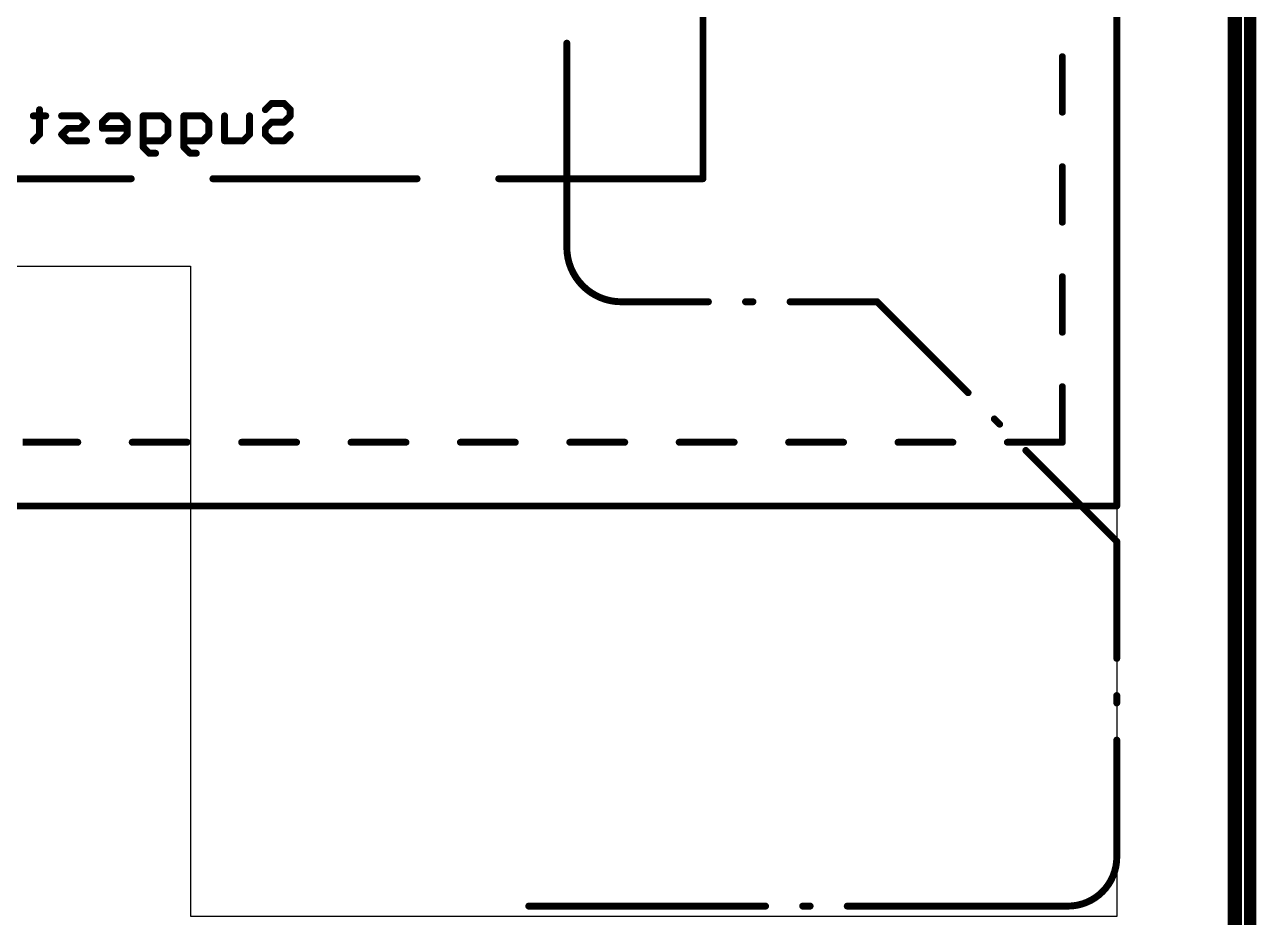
# Model space of a CAD drawing. Extents: x -0.1 to 56.3, y -0.6 to 85.1.
# Drawn here: x 33.66 to 56.28, y 8.11 to 24.5 of the extents above; entities that cross this region are included whole.
import ezdxf

# ---------------------------------------------------------------- set-up
doc = ezdxf.new("R2010")
doc.units = 0
for name, color, linetype in [('1', 12, 'CONTINUOUS'), ('20', 53, 'CONTINUOUS'), ('22', 6, 'CONTINUOUS'), ('52', 253, 'CONTINUOUS')]:
    doc.layers.add(name, color=color, linetype=linetype)

msp = doc.modelspace()

# ---------------------------------------------------------------- linework, layer by layer
at = {"layer": '1', "const_width": 0.254}
msp.add_lwpolyline([(55.88, 84.963), (55.88, 0)], dxfattribs=at)
at = {"layer": '20'}
for p, q in [((56.007, 3.048), (56.007, 81.915)), ((53.721, 8.128), (53.721, 27.94)), ((16.256, 20.066), (36.703, 20.066)), ((36.703, 20.066), (36.703, 8.128)), ((36.703, 8.128), (53.721, 8.128))]:
    msp.add_line(p, q, dxfattribs=at)
at = {"layer": '22', "const_width": 0.127}
msp.add_lwpolyline([(56.215, 7.812), (56.215, 77.212)], dxfattribs=at)
at = {"layer": '52', "const_width": 0.127}
for points in [[(55.88, 0), (55.88, 84.9122)], [(56.115, 7.912), (56.115, 77.112)], [(53.715, 15.662), (53.715, 75.012)], [(46.115, 21.672), (46.115, 28.212)], [(43.615, 20.412), (43.615, 24.162)], [(52.715, 22.8941), (52.715, 23.9148)], [(38.0781, 22.9411), (38.1925, 23.0555)], [(38.1925, 23.0555), (38.4213, 23.0555)], [(38.4213, 23.0555), (38.5357, 22.9411)], [(34.0452, 22.8267), (33.8164, 22.8267)], [(33.9308, 22.9411), (33.9308, 22.4835)], [(34.6792, 22.8267), (34.336, 22.8267)], [(34.7936, 22.7123), (34.6792, 22.8267)], [(35.1988, 22.8267), (35.0844, 22.7123)], [(35.4276, 22.8267), (35.1988, 22.8267)], [(35.542, 22.7123), (35.4276, 22.8267)], [(35.8328, 22.2547), (35.8328, 22.8267)], [(35.8328, 22.8267), (36.176, 22.8267)], [(36.176, 22.8267), (36.2904, 22.7123)], [(36.5812, 22.2547), (36.5812, 22.8267)], [(36.5812, 22.8267), (36.9244, 22.8267)], [(36.9244, 22.8267), (37.0388, 22.7123)], [(37.3297, 22.3691), (37.3297, 22.8267)], [(37.7872, 22.8267), (37.7872, 22.4835)], [(38.5357, 22.8267), (38.4213, 22.7123)], [(38.5357, 22.9411), (38.5357, 22.8267)], [(34.336, 22.4835), (34.4504, 22.5979)], [(34.4504, 22.5979), (34.6792, 22.5979)], [(34.6792, 22.5979), (34.7936, 22.7123)], [(35.0844, 22.7123), (35.0844, 22.5979)], [(35.0844, 22.5979), (35.542, 22.5979)], [(35.542, 22.4835), (35.542, 22.7123)], [(36.2904, 22.7123), (36.2904, 22.4835)], [(37.0388, 22.7123), (37.0388, 22.4835)], [(38.1925, 22.7123), (38.0781, 22.5979)], [(38.0781, 22.5979), (38.0781, 22.4835)], [(38.4213, 22.7123), (38.1925, 22.7123)], [(33.9308, 22.4835), (33.8164, 22.3691)], [(34.4504, 22.3691), (34.336, 22.4835)], [(34.7936, 22.3691), (34.4504, 22.3691)], [(35.1988, 22.3691), (35.4276, 22.3691)], [(35.4276, 22.3691), (35.542, 22.4835)], [(36.176, 22.3691), (35.8328, 22.3691)], [(36.2904, 22.4835), (36.176, 22.3691)], [(36.9244, 22.3691), (36.5812, 22.3691)], [(37.0388, 22.4835), (36.9244, 22.3691)], [(37.6728, 22.3691), (37.3297, 22.3691)], [(37.7872, 22.4835), (37.6728, 22.3691)], [(38.0781, 22.4835), (38.1925, 22.3691)], [(38.1925, 22.3691), (38.4213, 22.3691)], [(38.4213, 22.3691), (38.5357, 22.4835)], [(35.9472, 22.1403), (35.8328, 22.2547)], [(36.0616, 22.1403), (35.9472, 22.1403)], [(36.6956, 22.1403), (36.5812, 22.2547)], [(36.81, 22.1403), (36.6956, 22.1403)], [(52.715, 20.8734), (52.715, 21.8941)], [(31.865, 21.672), (35.615, 21.672)], [(37.115, 21.672), (40.865, 21.672)], [(42.365, 21.672), (46.115, 21.672)], [(52.715, 18.8527), (52.715, 19.8734)], [(46.215, 19.412), (44.615, 19.412)], [(47.0337, 19.412), (46.8964, 19.412)], [(49.315, 19.412), (47.715, 19.412)], [(50.9847, 17.7423), (49.315, 19.412)], [(52.715, 16.832), (52.715, 17.8527)], [(51.5635, 17.1635), (51.4665, 17.2605)], [(33.6241, 16.832), (34.6332, 16.832)], [(35.6332, 16.832), (36.6423, 16.832)], [(37.6423, 16.832), (38.6514, 16.832)], [(39.6514, 16.832), (40.6605, 16.832)], [(41.6605, 16.832), (42.6695, 16.832)], [(43.6695, 16.832), (44.6786, 16.832)], [(45.6786, 16.832), (46.6877, 16.832)], [(47.6877, 16.832), (48.6968, 16.832)], [(49.6968, 16.832), (50.7059, 16.832)], [(51.7059, 16.832), (52.715, 16.832)], [(53.715, 15.012), (52.0453, 16.6817)], [(8.515, 15.662), (53.715, 15.662)], [(53.715, 12.862), (53.715, 15.012)], [(53.715, 12.0434), (53.715, 12.1806)], [(53.715, 9.212), (53.715, 11.362)], [(42.915, 8.312), (43.215, 8.312)], [(43.215, 8.312), (47.265, 8.312)], [(47.9464, 8.312), (48.0837, 8.312)], [(48.765, 8.312), (52.815, 8.312)]]:
    msp.add_lwpolyline(points, dxfattribs=at)
at = {"layer": '52'}
for points, const_width in [([(43.6468, 24.162, 1), (43.5832, 24.162)], 0.0635), ([(52.7468, 23.9148, 1), (52.6833, 23.9148)], 0.0635), ([(38.1925, 23.0872, 1), (38.1925, 23.0237)], 0.0635), ([(38.2149, 23.033, 1), (38.17, 23.0779)], 0.0635), ([(38.4437, 23.0779, 1), (38.3988, 23.033)], 0.0635), ([(38.4213, 23.0237, 1), (38.4213, 23.0872)], 0.0635), ([(33.8164, 22.8584, 1), (33.8164, 22.7949)], 0.0635), ([(33.9625, 22.9411, 1), (33.899, 22.9411)], 0.0635), ([(34.0452, 22.7949, 1), (34.0452, 22.8584)], 0.0635), ([(34.336, 22.8584, 1), (34.336, 22.7949)], 0.0635), ([(34.7016, 22.8491, 1), (34.6567, 22.8042)], 0.0635), ([(34.6792, 22.7949, 1), (34.6792, 22.8584)], 0.0635), ([(35.1988, 22.8584, 1), (35.1988, 22.7949)], 0.0635), ([(35.2213, 22.8042, 1), (35.1764, 22.8491)], 0.0635), ([(35.45, 22.8491, 1), (35.4051, 22.8042)], 0.0635), ([(35.4276, 22.7949, 1), (35.4276, 22.8584)], 0.0635), ([(35.8646, 22.8267, 1), (35.8011, 22.8267)], 0.0635), ([(35.8328, 22.8584, 1), (35.8328, 22.7949)], 0.0635), ([(36.1985, 22.8491, 1), (36.1536, 22.8042)], 0.0635), ([(36.176, 22.7949, 1), (36.176, 22.8584)], 0.0635), ([(36.613, 22.8267, 1), (36.5495, 22.8267)], 0.0635), ([(36.5812, 22.8584, 1), (36.5812, 22.7949)], 0.0635), ([(36.9469, 22.8491, 1), (36.902, 22.8042)], 0.0635), ([(36.9244, 22.7949, 1), (36.9244, 22.8584)], 0.0635), ([(37.3614, 22.8267, 1), (37.2979, 22.8267)], 0.0635), ([(37.819, 22.8267, 1), (37.7555, 22.8267)], 0.0635), ([(38.0556, 22.9635, 1), (38.1005, 22.9186)], 0.0635), ([(38.5674, 22.9411, 1), (38.5039, 22.9411)], 0.0635), ([(38.5039, 22.8267, 1), (38.5674, 22.8267)], 0.0635), ([(38.5132, 22.9186, 1), (38.5581, 22.9635)], 0.0635), ([(38.5581, 22.8042, 1), (38.5132, 22.8491)], 0.0635), ([(52.6833, 22.8941, 1), (52.7468, 22.8941)], 0.0635), ([(34.4504, 22.6296, 1), (34.4504, 22.5661)], 0.0635), ([(34.4728, 22.5754, 1), (34.4279, 22.6203)], 0.0635), ([(34.6567, 22.6203, 1), (34.7016, 22.5754)], 0.0635), ([(34.6792, 22.5661, 1), (34.6792, 22.6296)], 0.0635), ([(34.816, 22.6898, 1), (34.7711, 22.7347)], 0.0635), ([(34.7711, 22.6898, 1), (34.816, 22.7347)], 0.0635), ([(35.1162, 22.7123, 1), (35.0527, 22.7123)], 0.0635), ([(35.0844, 22.6296, 1), (35.0844, 22.5661)], 0.0635), ([(35.0527, 22.5979, 1), (35.1162, 22.5979)], 0.0635), ([(35.062, 22.7347, 1), (35.1069, 22.6898)], 0.0635), ([(35.5737, 22.7123, 1), (35.5102, 22.7123)], 0.0635), ([(35.5195, 22.6898, 1), (35.5644, 22.7347)], 0.0635), ([(35.542, 22.5661, 1), (35.542, 22.6296)], 0.0635), ([(36.3222, 22.7123, 1), (36.2587, 22.7123)], 0.0635), ([(36.268, 22.6898, 1), (36.3129, 22.7347)], 0.0635), ([(37.0706, 22.7123, 1), (37.0071, 22.7123)], 0.0635), ([(37.0164, 22.6898, 1), (37.0613, 22.7347)], 0.0635), ([(38.1098, 22.5979, 1), (38.0463, 22.5979)], 0.0635), ([(38.0556, 22.6203, 1), (38.1005, 22.5754)], 0.0635), ([(38.1925, 22.744, 1), (38.1925, 22.6805)], 0.0635), ([(38.2149, 22.6898, 1), (38.17, 22.7347)], 0.0635), ([(38.3988, 22.7347, 1), (38.4437, 22.6898)], 0.0635), ([(38.4213, 22.6805, 1), (38.4213, 22.744)], 0.0635), ([(33.7939, 22.3916, 1), (33.8388, 22.3466)], 0.0635), ([(33.899, 22.4835, 1), (33.9625, 22.4835)], 0.0635), ([(33.9532, 22.461, 1), (33.9083, 22.5059)], 0.0635), ([(34.3584, 22.5059, 1), (34.3135, 22.461)], 0.0635), ([(34.3135, 22.5059, 1), (34.3584, 22.461)], 0.0635), ([(34.4504, 22.4008, 1), (34.4504, 22.3374)], 0.0635), ([(34.4279, 22.3466, 1), (34.4728, 22.3916)], 0.0635), ([(34.7936, 22.3374, 1), (34.7936, 22.4008)], 0.0635), ([(35.1988, 22.4008, 1), (35.1988, 22.3374)], 0.0635), ([(35.4051, 22.3916, 1), (35.45, 22.3466)], 0.0635), ([(35.4276, 22.3374, 1), (35.4276, 22.4008)], 0.0635), ([(35.5102, 22.4835, 1), (35.5737, 22.4835)], 0.0635), ([(35.5644, 22.461, 1), (35.5195, 22.5059)], 0.0635), ([(35.8328, 22.4008, 1), (35.8328, 22.3374)], 0.0635), ([(36.1536, 22.3916, 1), (36.1985, 22.3466)], 0.0635), ([(36.176, 22.3374, 1), (36.176, 22.4008)], 0.0635), ([(36.2587, 22.4835, 1), (36.3222, 22.4835)], 0.0635), ([(36.3129, 22.461, 1), (36.268, 22.5059)], 0.0635), ([(36.5812, 22.4008, 1), (36.5812, 22.3374)], 0.0635), ([(36.902, 22.3916, 1), (36.9469, 22.3466)], 0.0635), ([(36.9244, 22.3374, 1), (36.9244, 22.4008)], 0.0635), ([(37.0071, 22.4835, 1), (37.0706, 22.4835)], 0.0635), ([(37.0613, 22.461, 1), (37.0164, 22.5059)], 0.0635), ([(37.2979, 22.3691, 1), (37.3614, 22.3691)], 0.0635), ([(37.3297, 22.4008, 1), (37.3297, 22.3374)], 0.0635), ([(37.6504, 22.3916, 1), (37.6953, 22.3466)], 0.0635), ([(37.6728, 22.3374, 1), (37.6728, 22.4008)], 0.0635), ([(37.7555, 22.4835, 1), (37.819, 22.4835)], 0.0635), ([(37.8097, 22.461, 1), (37.7648, 22.5059)], 0.0635), ([(38.0463, 22.4835, 1), (38.1098, 22.4835)], 0.0635), ([(38.1005, 22.5059, 1), (38.0556, 22.461)], 0.0635), ([(38.1925, 22.4008, 1), (38.1925, 22.3374)], 0.0635), ([(38.17, 22.3466, 1), (38.2149, 22.3916)], 0.0635), ([(38.3988, 22.3916, 1), (38.4437, 22.3466)], 0.0635), ([(38.4213, 22.3374, 1), (38.4213, 22.4008)], 0.0635), ([(38.5581, 22.461, 1), (38.5132, 22.5059)], 0.0635), ([(35.8011, 22.2547, 1), (35.8646, 22.2547)], 0.0635), ([(35.8553, 22.2772, 1), (35.8104, 22.2323)], 0.0635), ([(35.9472, 22.1721, 1), (35.9472, 22.1086)], 0.0635), ([(35.9248, 22.1179, 1), (35.9697, 22.1628)], 0.0635), ([(36.0616, 22.1086, 1), (36.0616, 22.1721)], 0.0635), ([(36.5495, 22.2547, 1), (36.613, 22.2547)], 0.0635), ([(36.6037, 22.2772, 1), (36.5588, 22.2323)], 0.0635), ([(36.6956, 22.1721, 1), (36.6956, 22.1086)], 0.0635), ([(36.6732, 22.1179, 1), (36.7181, 22.1628)], 0.0635), ([(36.81, 22.1086, 1), (36.81, 22.1721)], 0.0635), ([(52.7468, 21.8941, 1), (52.6833, 21.8941)], 0.0635), ([(35.615, 21.6403, 1), (35.615, 21.7037)], 0.0635), ([(37.115, 21.7037, 1), (37.115, 21.6403)], 0.0635), ([(40.865, 21.6403, 1), (40.865, 21.7037)], 0.0635), ([(42.365, 21.7037, 1), (42.365, 21.6403)], 0.0635), ([(46.115, 21.6403, 1), (46.115, 21.7037)], 0.0635), ([(46.0832, 21.672, 1), (46.1468, 21.672)], 0.0635), ([(52.6833, 20.8734, 1), (52.7468, 20.8734)], 0.0635), ([(43.6468, 20.412, 1), (43.5832, 20.412)], 0.0635), ([(43.5832, 20.412, 1), (43.6468, 20.412)], 0.0635), ([(43.615, 20.412, 0.4142), (44.615, 19.412)], 0.127), ([(52.7468, 19.8734, 1), (52.6833, 19.8734)], 0.0635), ([(44.615, 19.4438, 1), (44.615, 19.3803)], 0.0635), ([(44.615, 19.3803, 1), (44.615, 19.4438)], 0.0635), ([(46.215, 19.3803, 1), (46.215, 19.4438)], 0.0635), ([(46.8964, 19.4438, 1), (46.8964, 19.3803)], 0.0635), ([(47.0337, 19.3803, 1), (47.0337, 19.4438)], 0.0635), ([(47.715, 19.4438, 1), (47.715, 19.3803)], 0.0635), ([(49.3375, 19.4345, 1), (49.2925, 19.3895)], 0.0635), ([(49.315, 19.3803, 1), (49.315, 19.4438)], 0.0635), ([(52.6833, 18.8527, 1), (52.7468, 18.8527)], 0.0635), ([(52.7468, 17.8527, 1), (52.6833, 17.8527)], 0.0635), ([(50.9622, 17.7199, 1), (51.0071, 17.7648)], 0.0635), ([(51.4889, 17.283, 1), (51.444, 17.2381)], 0.0635), ([(51.5411, 17.141, 1), (51.586, 17.1859)], 0.0635), ([(34.6332, 16.8003, 1), (34.6332, 16.8637)], 0.0635), ([(35.6332, 16.8637, 1), (35.6332, 16.8003)], 0.0635), ([(36.6423, 16.8003, 1), (36.6423, 16.8637)], 0.0635), ([(37.6423, 16.8637, 1), (37.6423, 16.8003)], 0.0635), ([(38.6514, 16.8003, 1), (38.6514, 16.8637)], 0.0635), ([(39.6514, 16.8637, 1), (39.6514, 16.8003)], 0.0635), ([(40.6605, 16.8003, 1), (40.6605, 16.8637)], 0.0635), ([(41.6605, 16.8637, 1), (41.6605, 16.8003)], 0.0635), ([(42.6695, 16.8003, 1), (42.6695, 16.8637)], 0.0635), ([(43.6695, 16.8637, 1), (43.6695, 16.8003)], 0.0635), ([(44.6786, 16.8003, 1), (44.6786, 16.8637)], 0.0635), ([(45.6786, 16.8637, 1), (45.6786, 16.8003)], 0.0635), ([(46.6877, 16.8003, 1), (46.6877, 16.8637)], 0.0635), ([(47.6877, 16.8637, 1), (47.6877, 16.8003)], 0.0635), ([(48.6968, 16.8003, 1), (48.6968, 16.8637)], 0.0635), ([(49.6968, 16.8637, 1), (49.6968, 16.8003)], 0.0635), ([(50.7059, 16.8003, 1), (50.7059, 16.8637)], 0.0635), ([(51.7059, 16.8637, 1), (51.7059, 16.8003)], 0.0635), ([(52.0678, 16.7041, 1), (52.0229, 16.6592)], 0.0635), ([(52.6833, 16.832, 1), (52.7468, 16.832)], 0.0635), ([(52.715, 16.8003, 1), (52.715, 16.8637)], 0.0635), ([(53.6833, 15.662, 1), (53.7468, 15.662)], 0.0635), ([(53.715, 15.6303, 1), (53.715, 15.6938)], 0.0635), ([(53.7468, 15.012, 1), (53.6833, 15.012)], 0.0635), ([(53.6925, 14.9895, 1), (53.7375, 15.0345)], 0.0635), ([(53.6833, 12.862, 1), (53.7468, 12.862)], 0.0635), ([(53.7468, 12.1806, 1), (53.6833, 12.1806)], 0.0635), ([(53.6833, 12.0434, 1), (53.7468, 12.0434)], 0.0635), ([(53.7468, 11.362, 1), (53.6833, 11.362)], 0.0635), ([(52.815, 8.312, 0.4142), (53.715, 9.212)], 0.127), ([(53.7468, 9.212, 1), (53.6833, 9.212)], 0.0635), ([(53.6833, 9.212, 1), (53.7468, 9.212)], 0.0635), ([(42.915, 8.3438, 1), (42.915, 8.2803)], 0.0635), ([(43.215, 8.3438, 1), (43.215, 8.2803)], 0.0635), ([(43.215, 8.2803, 1), (43.215, 8.3438)], 0.0635), ([(47.265, 8.2803, 1), (47.265, 8.3438)], 0.0635), ([(47.9464, 8.3438, 1), (47.9464, 8.2803)], 0.0635), ([(48.0837, 8.2803, 1), (48.0837, 8.3438)], 0.0635), ([(48.765, 8.3438, 1), (48.765, 8.2803)], 0.0635), ([(52.815, 8.3438, 1), (52.815, 8.2803)], 0.0635), ([(52.815, 8.2803, 1), (52.815, 8.3438)], 0.0635)]:
    msp.add_lwpolyline(points, format="xyb", dxfattribs=dict(at, const_width=const_width))

doc.saveas('drawing.dxf')
